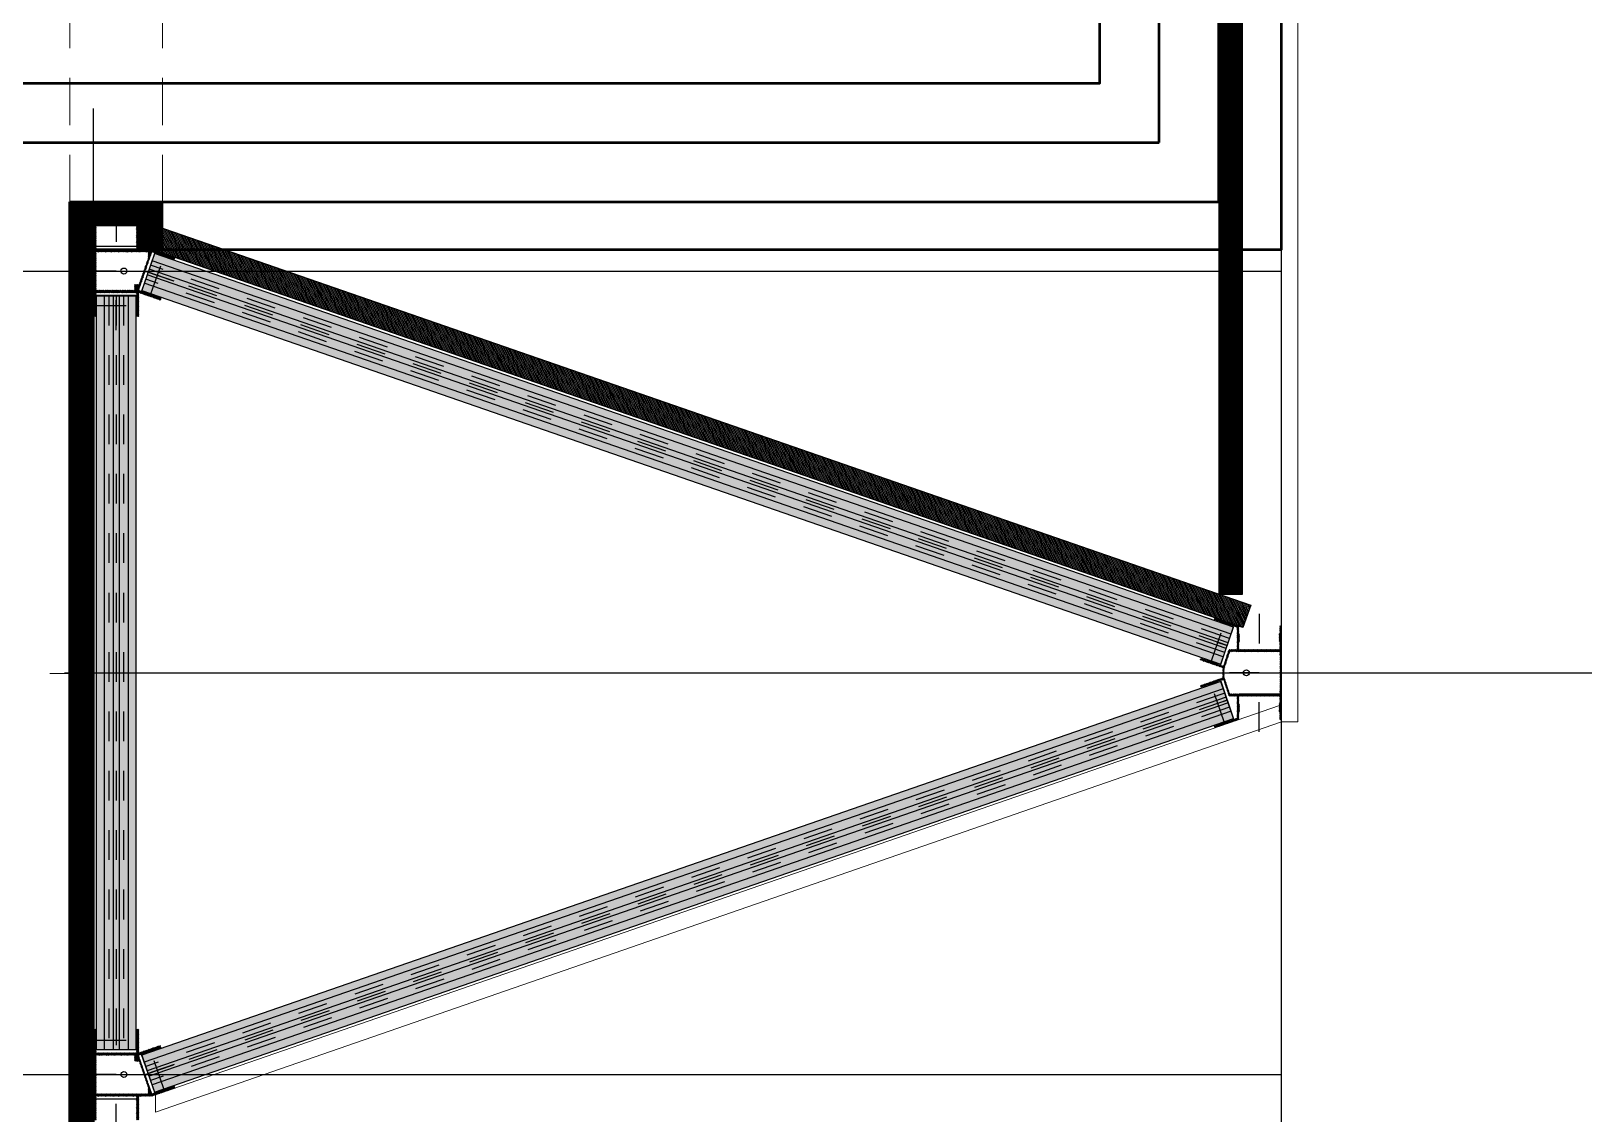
# Model space of a CAD drawing. Header units: millimetres. Extents: x 10 to 110, y 17 to 110.
# Drawn here: x 96.57 to 101.8, y 30.79 to 34.44 of the extents above; entities that cross this region are included whole.
import ezdxf
from ezdxf.enums import TextEntityAlignment as Align

# ---------------------------------------------------------------- set-up
doc = ezdxf.new("R2010")
doc.units = ezdxf.units.MM
doc.header["$LTSCALE"] = 0.05
for name, pattern in [('00 Ground$0$DASHDOT', [25.4, 12.7, -6.35, 0, -6.35]), ('00 Ground$0$DASHDOT2', [12.7, 6.35, -3.175, 0, -3.175]), ('00 Ground$0$DASHED2', [9.525, 6.35, -3.175]), ('00 Ground$0$HIDDEN', [9.525, 6.35, -3.175]), ('00 Ground$0$HIDDEN2', [4.7625, 3.175, -1.5875])]:
    doc.linetypes.add(name, pattern=pattern)
for name, color, linetype, lineweight in [('00 Ground$0$A-Panel Exterior', 3, 'Continuous', 0), ('00 Ground$0$A-Panel Interior', 6, 'Continuous', 0), ('00 Ground$0$A-Proyecciones', 252, 'Continuous', 0), ('00 Ground$0$E-Proyecciones Sección', 251, '00 Ground$0$HIDDEN2', 0)]:
    doc.layers.add(name, color=color, linetype=linetype, lineweight=lineweight)
for name, color, linetype in [('00 Ground$0$A-Paneles', 7, 'Continuous'), ('00 Ground$0$E-PERFIL-ALZADO-EJES-GL1', 6, '00 Ground$0$DASHDOT'), ('00 Ground$0$E-PERFIL-ALZADO-GL1', 4, 'Continuous'), ('00 Ground$0$E-PERFIL-ALZADO-TEXTOS-GL1', 6, 'Continuous'), ('00 Ground$0$E-PERFIL-PLANTA-HXL2-EJES', 6, '00 Ground$0$DASHDOT'), ('00 Ground$0$E-PERFIL-PLANTA-HXL5', 4, 'Continuous'), ('00 Ground$0$E-PERFIL-PLANTA-HXL5-TEXTURAS', 6, 'Continuous'), ('00 Ground$0$E-PERFIL-PLANTA-HXL6', 2, 'Continuous'), ('00 Ground$0$E-PERFIL-PLANTA-HXL6-TEXTURAS', 6, 'Continuous'), ('00 Ground$0$EJES', 6, 'Continuous'), ('CCTV_Cobertura', 2, 'Continuous'), ('MAPAS', 7, 'Continuous')]:
    doc.layers.add(name, color=color, linetype=linetype)
doc.styles.add('00 Ground$0$A10', font='arial.ttf', dxfattribs={"height": 0.1})
pattern_1 = [(135, (16.1473364, -37.2537986), (-0.00136948906, -0.00136948906), [])]
pattern_2 = [(45, (-13597.1444, 7821.7855), (-2.24506403, 2.24506403), [])]

# ---------------------------------------------------------------- blocks, each defined once
blk = doc.blocks.new('*U29')
at = {"true_color": 0xffffff}
h = blk.add_hatch(color=7, dxfattribs=at)
h.dxf.hatch_style = 1
h.paths.add_polyline_path([(2.5397, 0.066), (2.5397, -0.066), (0, -0.066), (0, 0.066)])
at = {"layer": '00 Ground$0$E-PERFIL-ALZADO-EJES-GL1', "color": 251, "linetype": '00 Ground$0$HIDDEN', "ltscale": 0.05}
for p, q in [((0.033, -0.066), (0.033, 0.066)), ((2.5067, -0.066), (2.5067, 0.066)), ((0, 0.025), (2.5397, 0.025)), ((0, -0.025), (2.5397, -0.025))]:
    blk.add_line(p, q, dxfattribs=at)
at = {"layer": '00 Ground$0$E-PERFIL-ALZADO-EJES-GL1', "color": 251, "linetype": '00 Ground$0$DASHDOT2', "ltscale": 0.05}
blk.add_line((0, 0), (2.5397, 0), dxfattribs=at)
at = {"layer": '00 Ground$0$E-PERFIL-ALZADO-GL1', "color": 6, "ltscale": 0.05}
for p, q in [((0, 0.04), (2.5397, 0.04)), ((0, 0.01), (2.5397, 0.01)), ((0, -0.01), (2.5397, -0.01)), ((0, -0.04), (2.5397, -0.04))]:
    blk.add_line(p, q, dxfattribs=at)
at = {"layer": '00 Ground$0$E-PERFIL-ALZADO-GL1', "ltscale": 0.05}
blk.add_lwpolyline([(2.5397, 0.066), (2.5397, -0.066), (0, -0.066), (0, 0.066)], close=True, dxfattribs=at)
at = {"layer": '00 Ground$0$E-PERFIL-ALZADO-TEXTOS-GL1', "style": '00 Ground$0$A10'}
blk.add_attdef('TIPO_BARRA', text='', height=0.1, dxfattribs=at).set_placement((1.2698, 0.1564), align=Align.MIDDLE_CENTER)
blk = doc.blocks.new('*U106')
at = {"true_color": 0xffffff}
h = blk.add_hatch(color=7, dxfattribs=at)
h.dxf.hatch_style = 1
h.paths.add_polyline_path([(3.8446, 0.066), (3.8446, -0.066), (0, -0.066), (0, 0.066)])
at = {"layer": '00 Ground$0$E-PERFIL-ALZADO-EJES-GL1', "color": 251, "linetype": '00 Ground$0$HIDDEN', "ltscale": 0.05}
for p, q in [((0.033, -0.066), (0.033, 0.066)), ((3.8116, -0.066), (3.8116, 0.066)), ((0, 0.025), (3.8446, 0.025)), ((0, -0.025), (3.8446, -0.025))]:
    blk.add_line(p, q, dxfattribs=at)
at = {"layer": '00 Ground$0$E-PERFIL-ALZADO-EJES-GL1', "color": 251, "linetype": '00 Ground$0$DASHDOT2', "ltscale": 0.05}
blk.add_line((0, 0), (3.8446, 0), dxfattribs=at)
at = {"layer": '00 Ground$0$E-PERFIL-ALZADO-GL1', "color": 6, "ltscale": 0.05}
for p, q in [((0, 0.04), (3.8446, 0.04)), ((0, 0.01), (3.8446, 0.01)), ((0, -0.01), (3.8446, -0.01)), ((0, -0.04), (3.8446, -0.04))]:
    blk.add_line(p, q, dxfattribs=at)
at = {"layer": '00 Ground$0$E-PERFIL-ALZADO-GL1', "ltscale": 0.05}
blk.add_lwpolyline([(3.8446, 0.066), (3.8446, -0.066), (0, -0.066), (0, 0.066)], close=True, dxfattribs=at)
at = {"layer": '00 Ground$0$E-PERFIL-ALZADO-TEXTOS-GL1', "style": '00 Ground$0$A10'}
blk.add_attdef('TIPO_BARRA', text='', height=0.1, dxfattribs=at).set_placement((1.9223, 0.1564), align=Align.MIDDLE_CENTER)
blk = doc.blocks.new('*U30')
at = {"layer": '00 Ground$0$E-PERFIL-PLANTA-HXL5-TEXTURAS'}
h = blk.add_hatch(dxfattribs=at)
h.set_pattern_fill('ANSI31', color=256, scale=0.00061, angle=90)
h.set_pattern_definition(pattern_1)
edge = h.paths.add_edge_path(flags=16)
edge.add_line((-0.0638, -0.068), (0, -0.068))
edge.add_line((0, -0.068), (0.0638, -0.068))
edge.add_arc((0.0638, -0.067), 0.001, 629.9989, 719.9989)
edge.add_line((0.0648, -0.067), (0.0648, 0.0606))
edge.add_arc((0.0638, 0.0606), 0.001, 359.9989, 449.9993)
edge.add_line((0.0638, 0.0616), (0.0458, 0.0616))
edge.add_arc((0.0458, 0.0626), 0.001, 539.9993, 629.9993, ccw=False)
edge.add_line((0.0448, 0.0626), (0.0448, 0.0765))
edge.add_arc((0.0438, 0.0765), 0.001, 359.9993, 430.8995)
edge.add_line((0.0441, 0.0774), (-0.0434, 0.1077))
edge.add_arc((-0.0438, 0.1068), 0.001, 430.8995, 449.9993)
edge.add_line((-0.0438, 0.1078), (-0.0638, 0.1078))
edge.add_arc((-0.0638, 0.1068), 0.001, 449.9993, 539.9996)
edge.add_line((-0.0648, 0.1068), (-0.0648, -0.067))
edge.add_arc((-0.0638, -0.067), 0.001, 539.9996, 629.9996)
edge = h.paths.add_edge_path()
edge.add_line((0.0867, 0.1161), (0.0733, 0.0773))
edge.add_arc((0.0742, 0.077), 0.001, 520.8995, 629.9989)
edge.add_line((0.0742, 0.076), (0.1183, 0.076))
edge.add_line((0.1183, 0.076), (0.1183, 0.0755))
edge.add_arc((0.1188, 0.0755), 0.0005, 539.9989, 719.9989)
edge.add_line((0.1193, 0.0755), (0.1193, 0.076))
edge.add_line((0.1193, 0.076), (0.1528, 0.076))
edge.add_line((0.1528, 0.076), (0.1528, 0.068))
edge.add_line((0.1528, 0.068), (0.0738, 0.068))
edge.add_arc((0.0738, 0.067), 0.001, 449.9989, 539.9989)
edge.add_line((0.0728, 0.067), (0.0728, 0.046))
edge.add_line((0.0728, 0.046), (0.0723, 0.046))
edge.add_arc((0.0723, 0.0455), 0.0005, 449.9989, 629.9989)
edge.add_line((0.0723, 0.045), (0.0728, 0.045))
edge.add_line((0.0728, 0.045), (0.0728, 0.0135))
edge.add_line((0.0728, 0.0135), (0.0723, 0.0135))
edge.add_arc((0.0723, 0.013), 0.0005, 449.9989, 629.9989)
edge.add_line((0.0723, 0.0125), (0.0728, 0.0125))
edge.add_line((0.0728, 0.0125), (0.0728, -0.019))
edge.add_line((0.0728, -0.019), (0.0723, -0.019))
edge.add_arc((0.0723, -0.0195), 0.0005, 449.9989, 629.9989)
edge.add_line((0.0723, -0.02), (0.0728, -0.02))
edge.add_line((0.0728, -0.02), (0.0728, -0.067))
edge.add_arc((0.0738, -0.067), 0.001, 539.9989, 629.9989)
edge.add_line((0.0738, -0.068), (0.1528, -0.068))
edge.add_line((0.1528, -0.068), (0.1528, -0.076))
edge.add_line((0.1528, -0.076), (0.1193, -0.076))
edge.add_line((0.1193, -0.076), (0.1193, -0.0755))
edge.add_arc((0.1188, -0.0755), 0.0005, 359.9989, 539.9989)
edge.add_line((0.1183, -0.0755), (0.1183, -0.076))
edge.add_line((0.1183, -0.076), (0, -0.076))
edge.add_line((0, -0.076), (-0.1183, -0.076))
edge.add_line((-0.1183, -0.076), (-0.1183, -0.0755))
edge.add_arc((-0.1188, -0.0755), 0.0005, 359.9996, 539.9996)
edge.add_line((-0.1193, -0.0755), (-0.1193, -0.076))
edge.add_line((-0.1193, -0.076), (-0.1528, -0.076))
edge.add_line((-0.1528, -0.076), (-0.1528, -0.068))
edge.add_line((-0.1528, -0.068), (-0.0738, -0.068))
edge.add_arc((-0.0738, -0.067), 0.001, 629.9996, 719.9996)
edge.add_line((-0.0728, -0.067), (-0.0728, -0.02))
edge.add_line((-0.0728, -0.02), (-0.0723, -0.02))
edge.add_arc((-0.0723, -0.0195), 0.0005, 629.9996, 809.9996)
edge.add_line((-0.0723, -0.019), (-0.0728, -0.019))
edge.add_line((-0.0728, -0.019), (-0.0728, 0.0125))
edge.add_line((-0.0728, 0.0125), (-0.0723, 0.0125))
edge.add_arc((-0.0723, 0.013), 0.0005, 629.9996, 809.9996)
edge.add_line((-0.0723, 0.0135), (-0.0728, 0.0135))
edge.add_line((-0.0728, 0.0135), (-0.0728, 0.045))
edge.add_line((-0.0728, 0.045), (-0.0723, 0.045))
edge.add_arc((-0.0723, 0.0455), 0.0005, 629.9996, 809.9996)
edge.add_line((-0.0723, 0.046), (-0.0728, 0.046))
edge.add_line((-0.0728, 0.046), (-0.0728, 0.067))
edge.add_arc((-0.0738, 0.067), 0.001, 359.9996, 449.9996)
edge.add_line((-0.0738, 0.068), (-0.1528, 0.068))
edge.add_line((-0.1528, 0.068), (-0.1528, 0.076))
edge.add_line((-0.1528, 0.076), (-0.1193, 0.076))
edge.add_line((-0.1193, 0.076), (-0.1193, 0.0755))
edge.add_arc((-0.1188, 0.0755), 0.0005, 539.9996, 719.9996)
edge.add_line((-0.1183, 0.0755), (-0.1183, 0.076))
edge.add_line((-0.1183, 0.076), (-0.0738, 0.076))
edge.add_arc((-0.0738, 0.077), 0.001, 629.9996, 719.9996)
edge.add_line((-0.0728, 0.077), (-0.0728, 0.1198))
edge.add_arc((-0.0718, 0.1198), 0.001, 520.8995, 539.9996, ccw=False)
edge.add_line((-0.0728, 0.1201), (-0.0569, 0.1659))
edge.add_line((-0.0569, 0.1659), (-0.0565, 0.1657))
edge.add_arc((-0.0563, 0.1662), 0.0005, 610.8995, 790.8995)
edge.add_line((-0.0561, 0.1666), (-0.0566, 0.1668))
edge.add_line((-0.0566, 0.1668), (-0.0456, 0.1985))
edge.add_line((-0.0456, 0.1985), (-0.0381, 0.1958))
edge.add_line((-0.0381, 0.1958), (-0.0639, 0.1212))
edge.add_arc((-0.063, 0.1209), 0.001, 520.8995, 610.8995)
edge.add_line((-0.0633, 0.1199), (0.0633, 0.0761))
edge.add_arc((0.0636, 0.077), 0.001, 610.8995, 700.8995)
edge.add_line((0.0646, 0.0767), (0.0904, 0.1513))
edge.add_line((0.0904, 0.1513), (0.098, 0.1487))
edge.add_line((0.098, 0.1487), (0.087, 0.1171))
edge.add_line((0.087, 0.1171), (0.0866, 0.1172))
edge.add_arc((0.0864, 0.1168), 0.0005, 430.8995, 610.8995)
edge.add_line((0.0862, 0.1163), (0.0867, 0.1161))
at = {"layer": '00 Ground$0$E-PERFIL-PLANTA-HXL2-EJES', "ltscale": 0.05}
for p, q in [((0, 0.098), (0.0336, 0.195)), ((0, 0), (0, 0.098)), ((-0.1985, 0), (0, 0)), ((0, 0), (0, -0.1985)), ((0.1985, 0), (0, 0))]:
    blk.add_line(p, q, dxfattribs=at)
at = {"layer": '00 Ground$0$EJES', "color": 240, "true_color": 0xed1f24}
blk.add_circle((-0.0001, 0.0259), 0.01, dxfattribs=at)
at = {"layer": 'Defpoints'}
for p, q in [((0.0336, 0.195), (0.0033, 0.1074)), ((-0.061, 0.1297), (0.0675, 0.0852)), ((-0.0828, 0.068), (-0.0828, -0.068)), ((0.0828, 0.068), (0.0828, -0.068))]:
    blk.add_line(p, q, dxfattribs=at)
blk = doc.blocks.new('00 Ground$0$HXL61')
at = {"layer": '00 Ground$0$E-PERFIL-PLANTA-HXL6-TEXTURAS'}
h = blk.add_hatch(dxfattribs=at)
h.set_pattern_fill('ANSI31', color=256, scale=0.00061, angle=90)
h.set_pattern_definition([(135, (17.1384045, -41.9100713), (-0.00136948906, -0.00136948906), [])])
edge = h.paths.add_edge_path(flags=16)
edge.add_line((-0.0603, 0.071), (0.0603, 0.071))
edge.add_line((0.0603, 0.071), (0.0613, 0.07))
edge.add_line((0.0613, 0.07), (0.0703, 0.07))
edge.add_arc((0.0703, 0.069), 0.001, 0, 90, ccw=False)
edge.add_line((0.0713, 0.069), (0.0713, -0.0978))
edge.add_arc((0.0703, -0.0978), 0.001, -71.5651, 0, ccw=False)
edge.add_line((0.0706, -0.0987), (0.0158, -0.117))
edge.add_arc((0.0155, -0.116), 0.001, -90, -71.5651, ccw=False)
edge.add_line((0.0155, -0.117), (-0.0155, -0.117))
edge.add_arc((-0.0155, -0.116), 0.001, -108.4349, -90, ccw=False)
edge.add_line((-0.0158, -0.117), (-0.0706, -0.0987))
edge.add_arc((-0.0703, -0.0978), 0.001, 180, 251.5651, ccw=False)
edge.add_line((-0.0713, -0.0978), (-0.0713, 0.069))
edge.add_arc((-0.0703, 0.069), 0.001, 90, 180, ccw=False)
edge.add_line((-0.0703, 0.07), (-0.0613, 0.07))
edge.add_line((-0.0613, 0.07), (-0.0603, 0.071))
edge = h.paths.add_edge_path()
edge.add_line((0.1033, -0.068), (0.0793, -0.068))
edge.add_arc((0.0793, -0.067), 0.001, -180, -90, ccw=False)
edge.add_line((0.0783, -0.067), (0.0783, 0.069))
edge.add_arc((0.0793, 0.069), 0.001, 90, 180, ccw=False)
edge.add_line((0.0793, 0.07), (0.1033, 0.07))
edge.add_line((0.1033, 0.07), (0.1053, 0.068))
edge.add_line((0.1053, 0.068), (0.1313, 0.068))
edge.add_line((0.1313, 0.068), (0.1333, 0.07))
edge.add_line((0.1333, 0.07), (0.1573, 0.07))
edge.add_arc((0.1573, 0.071), 0.001, 270, 360)
edge.add_line((0.1583, 0.071), (0.1583, 0.075))
edge.add_arc((0.1573, 0.075), 0.001, 0, 90)
edge.add_line((0.1573, 0.076), (-0.1573, 0.076))
edge.add_arc((-0.1573, 0.075), 0.001, 90, 180)
edge.add_line((-0.1583, 0.075), (-0.1583, 0.071))
edge.add_arc((-0.1573, 0.071), 0.001, 180, 270)
edge.add_line((-0.1573, 0.07), (-0.1333, 0.07))
edge.add_line((-0.1333, 0.07), (-0.1313, 0.068))
edge.add_line((-0.1313, 0.068), (-0.1053, 0.068))
edge.add_line((-0.1053, 0.068), (-0.1033, 0.07))
edge.add_line((-0.1033, 0.07), (-0.0793, 0.07))
edge.add_arc((-0.0793, 0.069), 0.001, 0, 90, ccw=False)
edge.add_line((-0.0783, 0.069), (-0.0783, -0.067))
edge.add_arc((-0.0793, -0.067), 0.001, -90, 0, ccw=False)
edge.add_line((-0.0793, -0.068), (-0.1033, -0.068))
edge.add_line((-0.1033, -0.068), (-0.1053, -0.066))
edge.add_line((-0.1053, -0.066), (-0.1313, -0.066))
edge.add_line((-0.1313, -0.066), (-0.1333, -0.068))
edge.add_line((-0.1333, -0.068), (-0.157, -0.068))
edge.add_line((-0.157, -0.068), (-0.1848, -0.1483))
edge.add_arc((-0.1839, -0.1486), 0.001, 160.9002, 250.9002)
edge.add_line((-0.1842, -0.1495), (-0.1804, -0.1509))
edge.add_arc((-0.1801, -0.1499), 0.001, 250.9002, 340.9002)
edge.add_line((-0.1792, -0.1502), (-0.1713, -0.1276))
edge.add_line((-0.1713, -0.1276), (-0.1688, -0.1263))
edge.add_line((-0.1688, -0.1263), (-0.1603, -0.1018))
edge.add_line((-0.1603, -0.1018), (-0.1615, -0.0992))
edge.add_line((-0.1615, -0.0992), (-0.1528, -0.074))
edge.add_line((-0.1528, -0.074), (-0.0793, -0.074))
edge.add_arc((-0.0793, -0.075), 0.001, 0, 90, ccw=False)
edge.add_line((-0.0783, -0.075), (-0.0783, -0.1007))
edge.add_arc((-0.0773, -0.1007), 0.001, 180, 251.5651)
edge.add_line((-0.0776, -0.1017), (-0.0236, -0.1197))
edge.add_arc((-0.0239, -0.1206), 0.001, -19.0998, 71.5651, ccw=False)
edge.add_line((-0.023, -0.1209), (-0.0311, -0.1444))
edge.add_line((-0.0311, -0.1444), (-0.0336, -0.1456))
edge.add_line((-0.0336, -0.1456), (-0.0421, -0.1702))
edge.add_line((-0.0421, -0.1702), (-0.0409, -0.1727))
edge.add_line((-0.0409, -0.1727), (-0.0488, -0.1954))
edge.add_arc((-0.0478, -0.1957), 0.001, 160.9002, 250.9002)
edge.add_line((-0.0481, -0.1967), (-0.0444, -0.198))
edge.add_arc((-0.044, -0.197), 0.001, 250.9002, 340.9002)
edge.add_line((-0.0431, -0.1974), (-0.0172, -0.1227))
edge.add_arc((-0.0163, -0.123), 0.001, 90, 160.9002, ccw=False)
edge.add_line((-0.0163, -0.122), (0.0163, -0.122))
edge.add_arc((0.0163, -0.123), 0.001, 19.0998, 90, ccw=False)
edge.add_line((0.0172, -0.1227), (0.0431, -0.1974))
edge.add_arc((0.044, -0.197), 0.001, 199.0998, 289.0998)
edge.add_line((0.0444, -0.198), (0.0481, -0.1967))
edge.add_arc((0.0478, -0.1957), 0.001, -70.9002, 19.0998)
edge.add_line((0.0488, -0.1954), (0.0409, -0.1727))
edge.add_line((0.0409, -0.1727), (0.0421, -0.1702))
edge.add_line((0.0421, -0.1702), (0.0336, -0.1456))
edge.add_line((0.0336, -0.1456), (0.0311, -0.1444))
edge.add_line((0.0311, -0.1444), (0.023, -0.1209))
edge.add_arc((0.0239, -0.1206), 0.001, 108.4349, 199.0998, ccw=False)
edge.add_line((0.0236, -0.1197), (0.0776, -0.1017))
edge.add_arc((0.0773, -0.1007), 0.001, -71.5651, 0)
edge.add_line((0.0783, -0.1007), (0.0783, -0.075))
edge.add_arc((0.0793, -0.075), 0.001, 90, 180, ccw=False)
edge.add_line((0.0793, -0.074), (0.1528, -0.074))
edge.add_line((0.1528, -0.074), (0.1615, -0.0992))
edge.add_line((0.1615, -0.0992), (0.1603, -0.1018))
edge.add_line((0.1603, -0.1018), (0.1688, -0.1263))
edge.add_line((0.1688, -0.1263), (0.1713, -0.1276))
edge.add_line((0.1713, -0.1276), (0.1792, -0.1502))
edge.add_arc((0.1801, -0.1499), 0.001, 199.0998, 289.0998)
edge.add_line((0.1804, -0.1509), (0.1842, -0.1495))
edge.add_arc((0.1839, -0.1486), 0.001, -70.9002, 19.0998)
edge.add_line((0.1848, -0.1483), (0.157, -0.068))
edge.add_line((0.157, -0.068), (0.1333, -0.068))
edge.add_line((0.1333, -0.068), (0.1313, -0.066))
edge.add_line((0.1313, -0.066), (0.1053, -0.066))
edge.add_line((0.1053, -0.066), (0.1033, -0.068))
at = {"layer": '00 Ground$0$E-PERFIL-PLANTA-HXL2-EJES', "ltscale": 0.05}
for p, q in [((0, 0), (0, 0.098)), ((0, -0.2166), (0, 0.0978)), ((-0.1985, 0), (0, 0)), ((0, 0), (0, -0.1985)), ((0.1985, 0), (0, 0))]:
    blk.add_line(p, q, dxfattribs=at)
at = {"layer": '00 Ground$0$EJES', "color": 240, "true_color": 0xed1f24}
blk.add_circle((0, -0.0427), 0.01, dxfattribs=at)
at = {"layer": 'Defpoints'}
for p, q in [((-0.0717, 0.068), (-0.0717, -0.068)), ((0.0717, 0.068), (0.0717, -0.068)), ((-0.0282, -0.1287), (-0.1553, -0.0863)), ((0.0282, -0.1287), (0.1553, -0.0863)), ((-0.1035, -0.1428), (-0.0917, -0.1075)), ((0.1035, -0.1428), (0.0917, -0.1075))]:
    blk.add_line(p, q, dxfattribs=at)
blk = doc.blocks.new('00 Ground$0$HXL5')
at = {"layer": '00 Ground$0$E-PERFIL-PLANTA-HXL5-TEXTURAS'}
h = blk.add_hatch(dxfattribs=at)
h.set_pattern_fill('ANSI31', color=256, scale=0.00061, angle=90)
h.set_pattern_definition(pattern_1)
edge = h.paths.add_edge_path(flags=16)
edge.add_line((0.0638, -0.068), (0, -0.068))
edge.add_line((0, -0.068), (-0.0638, -0.068))
edge.add_arc((-0.0638, -0.067), 0.001, -179.9989, -89.9989, ccw=False)
edge.add_line((-0.0648, -0.067), (-0.0648, 0.0606))
edge.add_arc((-0.0638, 0.0606), 0.001, 90.0007, 180.0011, ccw=False)
edge.add_line((-0.0638, 0.0616), (-0.0458, 0.0616))
edge.add_arc((-0.0458, 0.0626), 0.001, -89.9993, 0.0007)
edge.add_line((-0.0448, 0.0626), (-0.0448, 0.0765))
edge.add_arc((-0.0438, 0.0765), 0.001, 109.1005, 180.0007, ccw=False)
edge.add_line((-0.0441, 0.0774), (0.0434, 0.1077))
edge.add_arc((0.0437, 0.1068), 0.001, 90.0007, 109.1005, ccw=False)
edge.add_line((0.0437, 0.1078), (0.0638, 0.1078))
edge.add_arc((0.0638, 0.1068), 0.001, 0.0004, 90.0007, ccw=False)
edge.add_line((0.0648, 0.1068), (0.0648, -0.067))
edge.add_arc((0.0638, -0.067), 0.001, -89.9996, 0.0004, ccw=False)
edge = h.paths.add_edge_path()
edge.add_line((-0.0867, 0.1161), (-0.0733, 0.0773))
edge.add_arc((-0.0742, 0.077), 0.001, -89.9989, 19.1005, ccw=False)
edge.add_line((-0.0742, 0.076), (-0.1183, 0.076))
edge.add_line((-0.1183, 0.076), (-0.1183, 0.0755))
edge.add_arc((-0.1188, 0.0755), 0.0005, -179.9989, 0.0011, ccw=False)
edge.add_line((-0.1193, 0.0755), (-0.1193, 0.076))
edge.add_line((-0.1193, 0.076), (-0.1528, 0.076))
edge.add_line((-0.1528, 0.076), (-0.1528, 0.068))
edge.add_line((-0.1528, 0.068), (-0.0738, 0.068))
edge.add_arc((-0.0738, 0.067), 0.001, 0.0011, 90.0011, ccw=False)
edge.add_line((-0.0728, 0.067), (-0.0728, 0.046))
edge.add_line((-0.0728, 0.046), (-0.0723, 0.046))
edge.add_arc((-0.0723, 0.0455), 0.0005, -89.9989, 90.0011, ccw=False)
edge.add_line((-0.0723, 0.045), (-0.0728, 0.045))
edge.add_line((-0.0728, 0.045), (-0.0728, 0.0135))
edge.add_line((-0.0728, 0.0135), (-0.0723, 0.0135))
edge.add_arc((-0.0723, 0.013), 0.0005, -89.9989, 90.0011, ccw=False)
edge.add_line((-0.0723, 0.0125), (-0.0728, 0.0125))
edge.add_line((-0.0728, 0.0125), (-0.0728, -0.019))
edge.add_line((-0.0728, -0.019), (-0.0723, -0.019))
edge.add_arc((-0.0723, -0.0195), 0.0005, -89.9989, 90.0011, ccw=False)
edge.add_line((-0.0723, -0.02), (-0.0728, -0.02))
edge.add_line((-0.0728, -0.02), (-0.0728, -0.067))
edge.add_arc((-0.0738, -0.067), 0.001, -89.9989, 0.0011, ccw=False)
edge.add_line((-0.0738, -0.068), (-0.1528, -0.068))
edge.add_line((-0.1528, -0.068), (-0.1528, -0.076))
edge.add_line((-0.1528, -0.076), (-0.1193, -0.076))
edge.add_line((-0.1193, -0.076), (-0.1193, -0.0755))
edge.add_arc((-0.1188, -0.0755), 0.0005, 0.0011, 180.0011, ccw=False)
edge.add_line((-0.1183, -0.0755), (-0.1183, -0.076))
edge.add_line((-0.1183, -0.076), (0, -0.076))
edge.add_line((0, -0.076), (0.1183, -0.076))
edge.add_line((0.1183, -0.076), (0.1183, -0.0755))
edge.add_arc((0.1188, -0.0755), 0.0005, 0.0004, 180.0004, ccw=False)
edge.add_line((0.1193, -0.0755), (0.1193, -0.076))
edge.add_line((0.1193, -0.076), (0.1528, -0.076))
edge.add_line((0.1528, -0.076), (0.1528, -0.068))
edge.add_line((0.1528, -0.068), (0.0738, -0.068))
edge.add_arc((0.0738, -0.067), 0.001, -179.9996, -89.9996, ccw=False)
edge.add_line((0.0728, -0.067), (0.0728, -0.02))
edge.add_line((0.0728, -0.02), (0.0723, -0.02))
edge.add_arc((0.0723, -0.0195), 0.0005, -269.9996, -89.9996, ccw=False)
edge.add_line((0.0723, -0.019), (0.0728, -0.019))
edge.add_line((0.0728, -0.019), (0.0728, 0.0125))
edge.add_line((0.0728, 0.0125), (0.0723, 0.0125))
edge.add_arc((0.0723, 0.013), 0.0005, -269.9996, -89.9996, ccw=False)
edge.add_line((0.0723, 0.0135), (0.0728, 0.0135))
edge.add_line((0.0728, 0.0135), (0.0728, 0.045))
edge.add_line((0.0728, 0.045), (0.0723, 0.045))
edge.add_arc((0.0723, 0.0455), 0.0005, -269.9996, -89.9996, ccw=False)
edge.add_line((0.0723, 0.046), (0.0728, 0.046))
edge.add_line((0.0728, 0.046), (0.0728, 0.067))
edge.add_arc((0.0738, 0.067), 0.001, 90.0004, 180.0004, ccw=False)
edge.add_line((0.0738, 0.068), (0.1528, 0.068))
edge.add_line((0.1528, 0.068), (0.1528, 0.076))
edge.add_line((0.1528, 0.076), (0.1193, 0.076))
edge.add_line((0.1193, 0.076), (0.1193, 0.0755))
edge.add_arc((0.1188, 0.0755), 0.0005, -179.9996, 0.0004, ccw=False)
edge.add_line((0.1183, 0.0755), (0.1183, 0.076))
edge.add_line((0.1183, 0.076), (0.0738, 0.076))
edge.add_arc((0.0738, 0.077), 0.001, -179.9996, -89.9996, ccw=False)
edge.add_line((0.0728, 0.077), (0.0728, 0.1198))
edge.add_arc((0.0718, 0.1198), 0.001, 0.0004, 19.1005)
edge.add_line((0.0728, 0.1201), (0.0569, 0.1659))
edge.add_line((0.0569, 0.1659), (0.0565, 0.1657))
edge.add_arc((0.0563, 0.1662), 0.0005, -250.8995, -70.8995, ccw=False)
edge.add_line((0.0561, 0.1666), (0.0566, 0.1668))
edge.add_line((0.0566, 0.1668), (0.0456, 0.1985))
edge.add_line((0.0456, 0.1985), (0.0381, 0.1958))
edge.add_line((0.0381, 0.1958), (0.0639, 0.1212))
edge.add_arc((0.063, 0.1209), 0.001, -70.8995, 19.1005, ccw=False)
edge.add_line((0.0633, 0.1199), (-0.0633, 0.0761))
edge.add_arc((-0.0636, 0.077), 0.001, -160.8995, -70.8995, ccw=False)
edge.add_line((-0.0646, 0.0767), (-0.0904, 0.1513))
edge.add_line((-0.0904, 0.1513), (-0.098, 0.1487))
edge.add_line((-0.098, 0.1487), (-0.087, 0.1171))
edge.add_line((-0.087, 0.1171), (-0.0866, 0.1172))
edge.add_arc((-0.0864, 0.1168), 0.0005, -70.8995, 109.1005, ccw=False)
edge.add_line((-0.0862, 0.1163), (-0.0867, 0.1161))
at = {"layer": '00 Ground$0$E-PERFIL-PLANTA-HXL2-EJES', "ltscale": 0.05}
for p, q in [((0, 0.098), (-0.0336, 0.195)), ((0, 0), (0, 0.098)), ((-0.1985, 0), (0, 0)), ((0.1985, 0), (0, 0)), ((0, 0), (0, -0.1985))]:
    blk.add_line(p, q, dxfattribs=at)
at = {"layer": '00 Ground$0$EJES', "color": 240, "true_color": 0xed1f24}
blk.add_circle((0.0001, 0.0259), 0.01, dxfattribs=at)
at = {"layer": 'Defpoints'}
for p, q in [((-0.0336, 0.195), (-0.0033, 0.1074)), ((0.061, 0.1297), (-0.0675, 0.0852)), ((-0.0828, 0.068), (-0.0828, -0.068)), ((0.0828, 0.068), (0.0828, -0.068))]:
    blk.add_line(p, q, dxfattribs=at)
blk = doc.blocks.new('00 Ground$0$Pata Arco')
at = {"layer": 'Defpoints'}
for p, q in [((-0.0978, 1.9), (-0.0978, -1.9)), ((-4.0978, 1.8535), (-4.0978, -1.8535)), ((2.7291, 1.3527), (-4.0978, 1.3527)), ((0, 0), (-13.3283, 0)), ((2.7291, -1.3527), (-4.0978, -1.3527))]:
    blk.add_line(p, q, dxfattribs=at)
at = {"xscale": -1}
for p, rotation in [((-3.9143, 0.0917), 199.0945065458419), ((-3.9143, -0.0917), 160.9054899261241)]:
    blk.add_blockref('*U106', p, dxfattribs=dict(at, rotation=rotation))
at = {"rotation": 89.99999999608256}
blk.add_blockref('*U29', (-0.1738, -1.2698), dxfattribs=at)
at = {"layer": '00 Ground$0$E-PERFIL-PLANTA-HXL5', "rotation": 90}
for name, p in [('00 Ground$0$HXL5', (-0.1738, 1.3527)), ('*U30', (-0.1738, -1.3527))]:
    blk.add_blockref(name, p, dxfattribs=at)
at = {"layer": '00 Ground$0$E-PERFIL-PLANTA-HXL6', "rotation": 90}
blk.add_blockref('00 Ground$0$HXL61', (-4.0218, 0), dxfattribs=at)
blk = doc.blocks.new('*U302')
at = {"layer": '00 Ground$0$A-Proyecciones', "rotation": 180}
blk.add_blockref('00 Ground$0$Pata Arco', (35.9822, 0), dxfattribs=at)
blk = doc.blocks.new('*U301')
at = {"layer": '00 Ground$0$A-Proyecciones', "color": 0, "linetype": 'ByBlock', "lineweight": -2}
blk.add_blockref('*U302', (0, 0), dxfattribs=at)
blk = doc.blocks.new('*U212')
h = blk.add_hatch()
h.set_pattern_fill('ANSI31', color=250)
h.set_pattern_definition(pattern_2)
h.paths.add_polyline_path([(0, 0), (3901.7, 0), (3901.7, 80), (0, 80)])
at = {"layer": '00 Ground$0$A-Paneles', "color": 4}
blk.add_lwpolyline([(0, 0), (3901.7, 0), (3901.7, 80), (0, 80)], close=True, dxfattribs=at)
blk = doc.blocks.new('*U164')
h = blk.add_hatch()
h.set_pattern_fill('ANSI31', color=250)
h.set_pattern_definition(pattern_2)
h.paths.add_polyline_path([(0, 0), (232, 0), (232, 80), (0, 80)])
at = {"layer": '00 Ground$0$A-Paneles', "color": 4}
blk.add_lwpolyline([(0, 0), (232, 0), (232, 80), (0, 80)], close=True, dxfattribs=at)
blk = doc.blocks.new('*U165')
h = blk.add_hatch()
h.set_pattern_fill('ANSI31', color=250)
h.set_pattern_definition(pattern_2)
h.paths.add_polyline_path([(0, 0), (160, 0), (160, 80), (0, 80)])
at = {"layer": '00 Ground$0$A-Paneles', "color": 4}
blk.add_lwpolyline([(0, 0), (160, 0), (160, 80), (0, 80)], close=True, dxfattribs=at)
blk = doc.blocks.new('*U166')
h = blk.add_hatch()
h.set_pattern_fill('ANSI31', color=250)
h.set_pattern_definition(pattern_2)
h.paths.add_polyline_path([(0, 0), (3016.7, 0), (3016.7, 80), (0, 80)])
at = {"layer": '00 Ground$0$A-Paneles', "color": 4}
blk.add_lwpolyline([(0, 0), (3016.7, 0), (3016.7, 80), (0, 80)], close=True, dxfattribs=at)
blk = doc.blocks.new('*U150')
h = blk.add_hatch()
h.set_pattern_fill('ANSI31', color=250)
h.set_pattern_definition(pattern_2)
h.paths.add_polyline_path([(0, 0), (5025.7, 0), (5025.7, 80), (0, 80)])
at = {"layer": '00 Ground$0$A-Paneles', "color": 4}
blk.add_lwpolyline([(0, 0), (5025.7, 0), (5025.7, 80), (0, 80)], close=True, dxfattribs=at)

msp = doc.modelspace()

# ---------------------------------------------------------------- linework, layer by layer
at = {"layer": '00 Ground$0$A-Panel Exterior', "lineweight": 0}
for points in [[(100.8348, 37.5656), (100.7798, 37.5656), (100.7798, 32.109), (100.8348, 32.109)], [(96.9877, 30.8539), (96.9877, 30.7948), (100.7798, 32.109), (100.7727, 32.1466), (100.7727, 32.1648)]]:
    msp.add_lwpolyline(points, close=True, dxfattribs=at)
at = {"layer": '00 Ground$0$A-Proyecciones', "lineweight": 0}
msp.add_lwpolyline([(108.2398, 109.7734), (108.2305, 50.8915, -0.436581), (101.749, 43.8989), (100.813, 43.8989), (100.813, 38.9004), (101.749, 38.9004, -0.414214), (108.249, 32.4004), (108.2398, 23.4908, -0.413136), (101.7398, 16.9908), (101.7397, 18.9908), (16.4954, 18.9908), (16.4954, 16.9908, -0.414208), (9.9954, 23.4908), (9.9952, 109.7735), (11.4954, 109.7733)], format="xyb", dxfattribs=at)
at = {"layer": '00 Ground$0$A-Proyecciones', "linetype": '00 Ground$0$DASHED2', "lineweight": 0, "ltscale": 0.5}
for points in [[(96.6998, 33.8601), (96.6998, 48.9392)], [(97.0118, 33.8601), (97.0118, 48.9392)]]:
    msp.add_lwpolyline(points, dxfattribs=at)
at = {"layer": '00 Ground$0$E-Proyecciones Sección', "lineweight": 0}
msp.add_line((24.6998, 32.2746), (96.6998, 32.2717), dxfattribs=at)
at = {"layer": 'CCTV_Cobertura', "color": 2, "lineweight": 0}
msp.add_lwpolyline([(96.6998, 30.8634), (96.6998, 30.7634)], dxfattribs=at)
at = {"layer": 'MAPAS', "color": 1, "lineweight": 50}
msp.add_lwpolyline([(93.2358, 22.1534), (93.2044, 22.1534), (93.2044, 30.5513), (96.6998, 30.5513), (96.6998, 33.8601), (100.5678, 33.8601), (100.5678, 98.9219)], dxfattribs=at)
at = {"layer": 'MAPAS', "color": 30, "lineweight": 50, "true_color": 0xf8991e}
msp.add_lwpolyline([(93.2358, 21.6534), (93.101, 21.6534), (93.101, 30.6174), (96.4998, 30.6174), (96.4998, 34.0601), (100.3678, 34.0601), (100.3678, 74.9217)], dxfattribs=at)
at = {"layer": 'MAPAS', "color": 5, "lineweight": 50}
msp.add_lwpolyline([(93.2358, 21.1534), (93.0006, 21.1534), (93.0006, 30.6834), (96.2998, 30.6834), (96.2998, 34.2601), (100.1678, 34.2601), (100.1678, 50.9214)], dxfattribs=at)
at = {"layer": 'MAPAS', "color": 6, "lineweight": 50}
msp.add_lwpolyline([(93.2358, 21.1534), (93.2358, 21.023), (93.0338, 21.023), (93.0338, 30.4813), (96.7798, 30.4813), (96.7798, 33.7001), (100.7798, 33.7001), (100.7798, 50.6819), (101.6273, 50.6819)], dxfattribs=at)

# ---------------------------------------------------------------- block references
at = {"layer": '00 Ground$0$A-Panel Interior', "lineweight": 0, "yscale": 0.001, "zscale": 0.001}
for name, p, xscale, rotation in [('*U150', (100.5678, 37.5656), 0.001, 270), ('*U164', (96.6998, 33.8601), -0.001, 180), ('*U165', (97.0118, 33.8601), -0.001, 90), ('*U166', (96.7798, 33.7801), -0.001, 90), ('*U212', (96.9892, 33.7801), -0.001, 160.8851617666976)]:
    msp.add_blockref(name, p, dxfattribs=dict(at, xscale=xscale, rotation=rotation))
at = {"layer": '00 Ground$0$A-Proyecciones', "lineweight": 0}
msp.add_blockref('*U301', (60.6998, 32.2746), dxfattribs=at)

doc.saveas('drawing.dxf')
